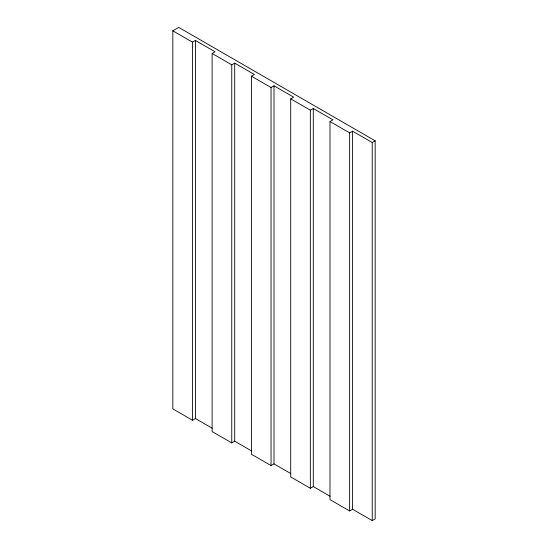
<?xml version="1.0" encoding="UTF-8"?>
<svg xmlns="http://www.w3.org/2000/svg" width="548" height="548" viewBox="0 0 548 548"><rect width="100%" height="100%" fill="white"/><g stroke="black" fill="none" stroke-linecap="round" stroke-linejoin="round"><path stroke-width="0.82" d="M212.151 428.18L195.417 418.521L192.471 420.22L172.826 408.877L172.826 30.804L178.723 27.4L375.175 140.822L375.175 518.901L372.229 520.6L352.583 509.256L349.638 510.962L329.992 499.618L329.992 121.54L332.937 119.841L313.292 108.497L310.346 110.196L290.7 98.852L290.7 476.931L310.346 488.275L313.292 486.576L330.026 496.235M172.826 30.804L192.471 42.148L195.417 40.442L215.063 51.786L212.117 53.485L212.117 431.564L231.763 442.907L234.708 441.202L251.443 450.867M212.117 53.485L231.763 64.828L234.708 63.13L254.354 74.473L251.409 76.172L251.409 454.251L271.055 465.588L274 463.889L290.735 473.554M251.409 76.172L271.055 87.516L274 85.81L293.646 97.154L290.7 98.852M329.992 121.54L349.638 132.883L352.583 131.178L372.229 142.521L375.175 140.822M372.229 142.521L372.229 520.6M352.583 131.178L352.583 509.256M349.638 132.883L349.638 510.962M313.292 108.497L313.292 486.576M310.346 110.196L310.346 488.275M274 85.81L274 463.889M271.055 87.516L271.055 465.588M234.708 63.13L234.708 441.202M231.763 64.828L231.763 442.907M195.417 40.442L195.417 418.521M192.471 42.148L192.471 420.22"/></g></svg>
